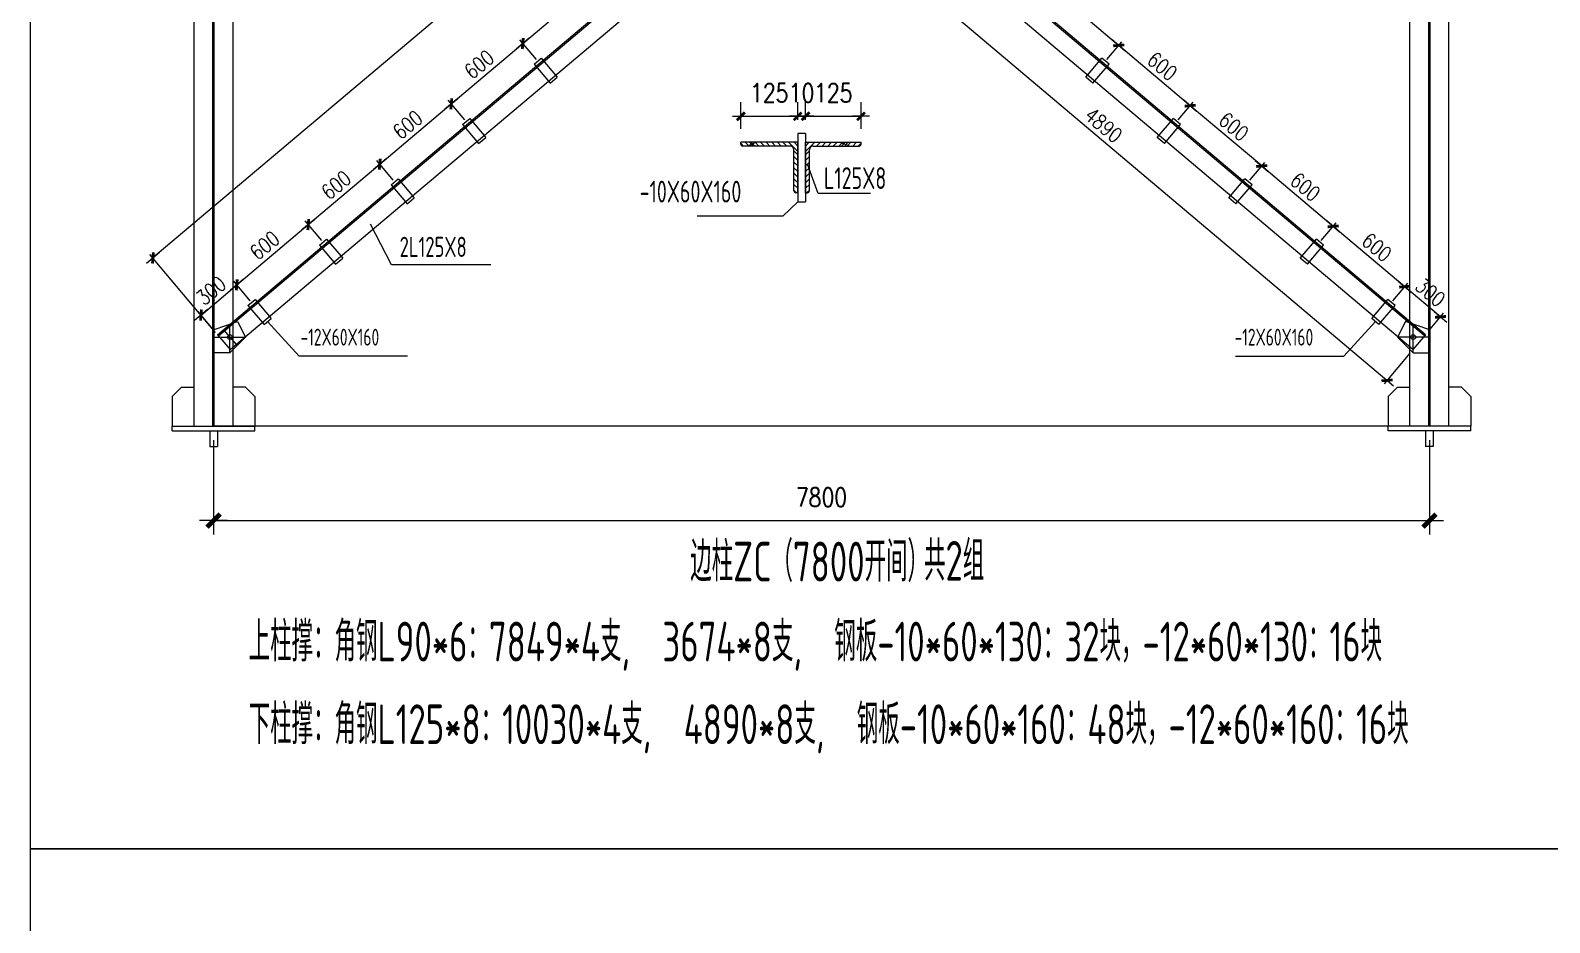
# Model space of a CAD drawing. Header units: millimetres. Extents: x 2451220 to 4527627, y -5186613 to -1639140.
# Drawn here: x 2545884 to 2555631, y -1738966 to -1733247 of the extents above; entities that cross this region are included whole.
import ezdxf
from ezdxf.enums import TextEntityAlignment as Align

# ---------------------------------------------------------------- set-up
doc = ezdxf.new("R2010")
doc.units = ezdxf.units.MM
doc.header["$LTSCALE"] = 1000
doc.header["$PDMODE"] = 34
doc.layers.add('钢架', color=7, linetype='Continuous', lineweight=25)
doc.styles.add('DIM_FONT', font='simplex.shx', dxfattribs={"width": 0.8, "bigfont": 'hztxt.shx'})
doc.styles.add('hz', font='gbenor.shx', dxfattribs={"width": 0.75, "height": 100, "bigfont": 'gbcbig.shx'})
doc.styles.get("Standard").update_dxf_attribs({"font": 'txt', "bigfont": 'gbcbig.shx'})
doc.styles.add('TSSD_Label', font='Tssdeng.shx', dxfattribs={"width": 0.7, "bigfont": 'hztxt.shx'})
doc.dimstyles.get("Standard").update_dxf_attribs({"dimscale": 100, "dimtxt": 3.5, "dimasz": 1, "dimexe": 2.5, "dimexo": 3, "dimgap": 1.5, "dimtad": 1, "dimdec": 0, "dimzin": 0, "dimdsep": 46, "dimtxsty": 'Standard', "dimblk": 'ARCHTICK', "dimcen": 0.09, "dimadec": 0, "dimazin": 0, "dimtfac": 1, "dimtdec": 0, "dimtix": 1, "dimtmove": 2, "dimatfit": 3, "dimldrblk": 'ARCHTICK', "dimfxl": 1, "dimtolj": 1, "dimtzin": 0, "dimarcsym": 0})
doc.dimstyles.new('WGH(1)', dxfattribs={"dimscale": 1.2, "dimtxt": 100, "dimasz": 0.5, "dimexe": 75, "dimexo": 75, "dimgap": 75, "dimtad": 1, "dimdec": 0, "dimzin": 0, "dimdsep": 46, "dimtxsty": 'DIM_FONT', "dimblk1": '_DIMX', "dimblk2": '_DIMX', "dimsah": 1, "dimcen": 0.09, "dimclrd": 3, "dimclre": 3, "dimclrt": 7, "dimadec": 0, "dimazin": 0, "dimtfac": 1, "dimtdec": 0, "dimtix": 1, "dimtmove": 2, "dimatfit": 3, "dimldrblk": '_DIMX', "dimfxl": 1, "dimtolj": 1, "dimtzin": 0, "dimarcsym": 0})

# ---------------------------------------------------------------- blocks, each defined once
blk = doc.blocks.new('_DIMX')
blk.add_line((-150, 0), (150, 0))
at = {"const_width": 50}
blk.add_lwpolyline([(-70, -70), (70, 70)], dxfattribs=at)
blk = doc.blocks.new('*D1993')
at = {"color": 3, "lineweight": -2}
for p, q in [((2547059.4, -1735873.5), (2547059.4, -1736479.5)), ((2554859.4, -1735873.5), (2554859.4, -1736479.5)), ((2547060, -1736389.5), (2554858.8, -1736389.5))]:
    blk.add_line(p, q, dxfattribs=at)
at = {"layer": 'Defpoints', "color": 0}
for p in [(2547059.4, -1735783.5), (2554859.4, -1735783.5), (2554859.4, -1736389.5)]:
    blk.add_point(p, dxfattribs=at)
at = {"color": 3, "lineweight": -2, "xscale": 0.6, "yscale": 0.6, "zscale": 0.6, "rotation": 180}
blk.add_blockref('_DIMX', (2547059.4, -1736389.5), dxfattribs=at)
at = {"color": 3, "lineweight": -2, "xscale": 0.6, "yscale": 0.6, "zscale": 0.6}
blk.add_blockref('_DIMX', (2554859.4, -1736389.5), dxfattribs=at)
at = {"color": 7, "insert": (2550959.4, -1736239.5), "char_height": 120, "attachment_point": 5, "style": 'DIM_FONT'}
blk.add_mtext('\\A1;7800', dxfattribs=at)
blk = doc.blocks.new('*D1994')
at = {"color": 3, "lineweight": -2}
for p, q in [((2554338.2, -1728241.5), (2546670.3, -1734705.5)), ((2554740.4, -1728718.2), (2554319.1, -1728218.4)), ((2547072, -1735182.6), (2546650.7, -1734682.8))]:
    blk.add_line(p, q, dxfattribs=at)
at = {"layer": 'Defpoints', "color": 0}
for p in [(2554759.8, -1728741.1), (2546670, -1734705.7), (2547091.3, -1735205.6)]:
    blk.add_point(p, dxfattribs=at)
at = {"color": 3, "lineweight": -2, "xscale": 0.36, "yscale": 0.36, "zscale": 0.36}
for p, rotation in [((2554338.4, -1728241.3), 40.13064165766563), ((2546670, -1734705.7), 220.1306416576656)]:
    blk.add_blockref('_DIMX', p, dxfattribs=dict(at, rotation=rotation))
at = {"color": 7, "insert": (2551090.2, -1730792.3), "char_height": 96, "attachment_point": 5, "rotation": 40.13064, "style": 'DIM_FONT'}
blk.add_mtext('\\A1;10030', dxfattribs=at)
blk = doc.blocks.new('*D2479')
at = {"color": 3, "lineweight": -2}
for p, q in [((2546978.9, -1735071.6), (2547207.7, -1734878.7)), ((2547294.9, -1734981.6), (2547188.7, -1734855.6)), ((2547065.5, -1735175), (2546959.3, -1735048.9))]:
    blk.add_line(p, q, dxfattribs=at)
at = {"layer": 'Defpoints', "color": 0}
for p in [(2547208, -1734878.5), (2547314.3, -1735004.5), (2547084.9, -1735197.9)]:
    blk.add_point(p, dxfattribs=at)
at = {"color": 3, "lineweight": -2, "xscale": 0.36, "yscale": 0.36, "zscale": 0.36}
for p, rotation in [((2547208, -1734878.5), 40.13064165765286), ((2546978.6, -1735071.9), 220.1306416576529)]:
    blk.add_blockref('_DIMX', p, dxfattribs=dict(at, rotation=rotation))
at = {"color": 7, "insert": (2547043, -1734915.5), "char_height": 96, "attachment_point": 5, "rotation": 40.13064, "style": 'DIM_FONT'}
blk.add_mtext('\\A1;300', dxfattribs=at)
blk = doc.blocks.new('*D647')
at = {"color": 3, "lineweight": -2}
for p, q in [((2547208.3, -1734878.3), (2547666.5, -1734492)), ((2547753.7, -1734594.9), (2547647.4, -1734468.8)), ((2547294.9, -1734981.6), (2547188.7, -1734855.6))]:
    blk.add_line(p, q, dxfattribs=at)
at = {"layer": 'Defpoints', "color": 0}
for p in [(2547666.7, -1734491.8), (2547773, -1734617.8), (2547314.3, -1735004.5)]:
    blk.add_point(p, dxfattribs=at)
at = {"color": 3, "lineweight": -2, "xscale": 0.36, "yscale": 0.36, "zscale": 0.36}
for p, rotation in [((2547666.7, -1734491.8), 40.1306416554416), ((2547208, -1734878.5), 220.1306416554416)]:
    blk.add_blockref('_DIMX', p, dxfattribs=dict(at, rotation=rotation))
at = {"color": 7, "insert": (2547387.1, -1734625.5), "char_height": 96, "attachment_point": 5, "rotation": 40.13064, "style": 'DIM_FONT'}
blk.add_mtext('\\A1;600', dxfattribs=at)
blk = doc.blocks.new('*D648')
at = {"color": 3, "lineweight": -2}
for p, q in [((2547667, -1734491.5), (2548125.2, -1734105.3)), ((2548212.4, -1734208.2), (2548106.2, -1734082.1)), ((2547753.7, -1734594.9), (2547647.4, -1734468.8))]:
    blk.add_line(p, q, dxfattribs=at)
at = {"layer": 'Defpoints', "color": 0}
for p in [(2548125.5, -1734105.1), (2548231.7, -1734231.1), (2547773, -1734617.8)]:
    blk.add_point(p, dxfattribs=at)
at = {"color": 3, "lineweight": -2, "xscale": 0.36, "yscale": 0.36, "zscale": 0.36}
for p, rotation in [((2548125.5, -1734105.1), 40.1306416554416), ((2547666.7, -1734491.8), 220.1306416554416)]:
    blk.add_blockref('_DIMX', p, dxfattribs=dict(at, rotation=rotation))
at = {"color": 7, "insert": (2547845.8, -1734238.8), "char_height": 96, "attachment_point": 5, "rotation": 40.13064, "style": 'DIM_FONT'}
blk.add_mtext('\\A1;600', dxfattribs=at)
blk = doc.blocks.new('*D649')
at = {"color": 3, "lineweight": -2}
for p, q in [((2548125.8, -1734104.8), (2548584, -1733718.6)), ((2548671.2, -1733821.5), (2548564.9, -1733695.4)), ((2548212.4, -1734208.2), (2548106.2, -1734082.1))]:
    blk.add_line(p, q, dxfattribs=at)
at = {"layer": 'Defpoints', "color": 0}
for p in [(2548584.2, -1733718.3), (2548690.5, -1733844.4), (2548231.7, -1734231.1)]:
    blk.add_point(p, dxfattribs=at)
at = {"color": 3, "lineweight": -2, "xscale": 0.36, "yscale": 0.36, "zscale": 0.36}
for p, rotation in [((2548584.2, -1733718.3), 40.1306416554416), ((2548125.5, -1734105.1), 220.1306416554416)]:
    blk.add_blockref('_DIMX', p, dxfattribs=dict(at, rotation=rotation))
at = {"color": 7, "insert": (2548304.6, -1733852.1), "char_height": 96, "attachment_point": 5, "rotation": 40.13064, "style": 'DIM_FONT'}
blk.add_mtext('\\A1;600', dxfattribs=at)
blk = doc.blocks.new('*D650')
at = {"color": 3, "lineweight": -2}
for p, q in [((2548584.5, -1733718.1), (2549042.7, -1733331.9)), ((2549129.9, -1733434.7), (2549023.6, -1733308.7)), ((2548671.2, -1733821.5), (2548564.9, -1733695.4))]:
    blk.add_line(p, q, dxfattribs=at)
at = {"layer": 'Defpoints', "color": 0}
for p in [(2549043, -1733331.6), (2549149.2, -1733457.7), (2548690.5, -1733844.4)]:
    blk.add_point(p, dxfattribs=at)
at = {"color": 3, "lineweight": -2, "xscale": 0.36, "yscale": 0.36, "zscale": 0.36}
for p, rotation in [((2549043, -1733331.6), 40.1306416554416), ((2548584.2, -1733718.3), 220.1306416554416)]:
    blk.add_blockref('_DIMX', p, dxfattribs=dict(at, rotation=rotation))
at = {"color": 7, "insert": (2548763.3, -1733465.3), "char_height": 96, "attachment_point": 5, "rotation": 40.13064, "style": 'DIM_FONT'}
blk.add_mtext('\\A1;600', dxfattribs=at)
blk = doc.blocks.new('*D651')
at = {"color": 3, "lineweight": -2}
for p, q in [((2549043.3, -1733331.4), (2549501.5, -1732945.1)), ((2549595.1, -1733055.7), (2549482.4, -1732922)), ((2549129.9, -1733434.7), (2549023.6, -1733308.7))]:
    blk.add_line(p, q, dxfattribs=at)
at = {"layer": 'Defpoints', "color": 0}
for p in [(2549501.7, -1732944.9), (2549614.4, -1733078.6), (2549149.2, -1733457.7)]:
    blk.add_point(p, dxfattribs=at)
at = {"color": 3, "lineweight": -2, "xscale": 0.36, "yscale": 0.36, "zscale": 0.36}
for p, rotation in [((2549501.7, -1732944.9), 40.1306416554416), ((2549043, -1733331.6), 220.1306416554416)]:
    blk.add_blockref('_DIMX', p, dxfattribs=dict(at, rotation=rotation))
at = {"color": 7, "insert": (2549222.1, -1733078.6), "char_height": 96, "attachment_point": 5, "rotation": 40.13064, "style": 'DIM_FONT'}
blk.add_mtext('\\A1;600', dxfattribs=at)
blk = doc.blocks.new('*D669')
at = {"color": 3, "lineweight": -2}
for p, q in [((2554623.9, -1734981.6), (2554720.3, -1734867.2)), ((2554930.1, -1735083.2), (2554701.3, -1734890.3)), ((2554853.2, -1735175), (2554949.7, -1735060.5))]:
    blk.add_line(p, q, dxfattribs=at)
at = {"layer": 'Defpoints', "color": 0}
for p in [(2554701, -1734890.1), (2554604.5, -1735004.5), (2554833.9, -1735197.9)]:
    blk.add_point(p, dxfattribs=at)
at = {"color": 3, "lineweight": -2, "xscale": 0.36, "yscale": 0.36, "zscale": 0.36}
for p, rotation in [((2554701, -1734890.1), 139.8693583420391), ((2554930.4, -1735083.5), 319.8693583420392)]:
    blk.add_blockref('_DIMX', p, dxfattribs=dict(at, rotation=rotation))
at = {"color": 7, "insert": (2554866, -1734927.1), "char_height": 96, "attachment_point": 5, "rotation": 319.86936, "style": 'DIM_FONT'}
blk.add_mtext('\\A1;300', dxfattribs=at)
blk = doc.blocks.new('*D670')
at = {"color": 3, "lineweight": -2}
for p, q in [((2554165.1, -1734594.9), (2554261.6, -1734480.4)), ((2554700.7, -1734889.9), (2554242.5, -1734503.6)), ((2554623.9, -1734981.6), (2554720.3, -1734867.2))]:
    blk.add_line(p, q, dxfattribs=at)
at = {"layer": 'Defpoints', "color": 0}
for p in [(2554242.3, -1734503.4), (2554145.8, -1734617.8), (2554604.5, -1735004.5)]:
    blk.add_point(p, dxfattribs=at)
at = {"color": 3, "lineweight": -2, "xscale": 0.36, "yscale": 0.36, "zscale": 0.36}
for p, rotation in [((2554242.3, -1734503.4), 139.8693583445584), ((2554701, -1734890.1), 319.8693583445584)]:
    blk.add_blockref('_DIMX', p, dxfattribs=dict(at, rotation=rotation))
at = {"color": 7, "insert": (2554521.9, -1734637.1), "char_height": 96, "attachment_point": 5, "rotation": 319.86936, "style": 'DIM_FONT'}
blk.add_mtext('\\A1;600', dxfattribs=at)
blk = doc.blocks.new('*D671')
at = {"color": 3, "lineweight": -2}
for p, q in [((2553706.4, -1734208.2), (2553802.9, -1734093.7)), ((2554242, -1734503.2), (2553783.8, -1734116.9)), ((2554165.1, -1734594.9), (2554261.6, -1734480.4))]:
    blk.add_line(p, q, dxfattribs=at)
at = {"layer": 'Defpoints', "color": 0}
for p in [(2553783.5, -1734116.7), (2553687, -1734231.1), (2554145.8, -1734617.8)]:
    blk.add_point(p, dxfattribs=at)
at = {"color": 3, "lineweight": -2, "xscale": 0.36, "yscale": 0.36, "zscale": 0.36}
for p, rotation in [((2553783.5, -1734116.7), 139.8693583445584), ((2554242.3, -1734503.4), 319.8693583445584)]:
    blk.add_blockref('_DIMX', p, dxfattribs=dict(at, rotation=rotation))
at = {"color": 7, "insert": (2554063.2, -1734250.4), "char_height": 96, "attachment_point": 5, "rotation": 319.86936, "style": 'DIM_FONT'}
blk.add_mtext('\\A1;600', dxfattribs=at)
blk = doc.blocks.new('*D672')
at = {"color": 3, "lineweight": -2}
for p, q in [((2553247.6, -1733821.5), (2553344.1, -1733707)), ((2553783.2, -1734116.4), (2553325, -1733730.2)), ((2553706.4, -1734208.2), (2553802.9, -1734093.7))]:
    blk.add_line(p, q, dxfattribs=at)
at = {"layer": 'Defpoints', "color": 0}
for p in [(2553324.8, -1733729.9), (2553228.3, -1733844.4), (2553687, -1734231.1)]:
    blk.add_point(p, dxfattribs=at)
at = {"color": 3, "lineweight": -2, "xscale": 0.36, "yscale": 0.36, "zscale": 0.36}
for p, rotation in [((2553324.8, -1733729.9), 139.8693583445584), ((2553783.5, -1734116.7), 319.8693583445584)]:
    blk.add_blockref('_DIMX', p, dxfattribs=dict(at, rotation=rotation))
at = {"color": 7, "insert": (2553604.4, -1733863.7), "char_height": 96, "attachment_point": 5, "rotation": 319.86936, "style": 'DIM_FONT'}
blk.add_mtext('\\A1;600', dxfattribs=at)
blk = doc.blocks.new('*D673')
at = {"color": 3, "lineweight": -2}
for p, q in [((2552788.9, -1733434.7), (2552885.4, -1733320.3)), ((2553324.5, -1733729.7), (2552866.3, -1733343.5)), ((2553247.6, -1733821.5), (2553344.1, -1733707))]:
    blk.add_line(p, q, dxfattribs=at)
at = {"layer": 'Defpoints', "color": 0}
for p in [(2552866, -1733343.2), (2552769.5, -1733457.7), (2553228.3, -1733844.4)]:
    blk.add_point(p, dxfattribs=at)
at = {"color": 3, "lineweight": -2, "xscale": 0.36, "yscale": 0.36, "zscale": 0.36}
for p, rotation in [((2552866, -1733343.2), 139.8693583445584), ((2553324.8, -1733729.9), 319.8693583445584)]:
    blk.add_blockref('_DIMX', p, dxfattribs=dict(at, rotation=rotation))
at = {"color": 7, "insert": (2553145.7, -1733476.9), "char_height": 96, "attachment_point": 5, "rotation": 319.86936, "style": 'DIM_FONT'}
blk.add_mtext('\\A1;600', dxfattribs=at)
blk = doc.blocks.new('*D674')
at = {"color": 3, "lineweight": -2}
for p, q in [((2552330.1, -1733048), (2552426.6, -1732933.6)), ((2552865.7, -1733343), (2552407.6, -1732956.7)), ((2552788.9, -1733434.7), (2552885.4, -1733320.3))]:
    blk.add_line(p, q, dxfattribs=at)
at = {"layer": 'Defpoints', "color": 0}
for p in [(2552407.3, -1732956.5), (2552310.8, -1733071), (2552769.5, -1733457.7)]:
    blk.add_point(p, dxfattribs=at)
at = {"color": 3, "lineweight": -2, "xscale": 0.36, "yscale": 0.36, "zscale": 0.36}
for p, rotation in [((2552407.3, -1732956.5), 139.8693583445584), ((2552866, -1733343.2), 319.8693583445584)]:
    blk.add_blockref('_DIMX', p, dxfattribs=dict(at, rotation=rotation))
at = {"color": 7, "insert": (2552686.9, -1733090.2), "char_height": 96, "attachment_point": 5, "rotation": 319.86936, "style": 'DIM_FONT'}
blk.add_mtext('\\A1;600', dxfattribs=at)
blk = doc.blocks.new('*D2484')
at = {"color": 3, "lineweight": -2}
for p, q in [((2550995.3, -1732164.8), (2550829.4, -1732361.6)), ((2550849, -1732338.9), (2554587.1, -1735490.1)), ((2554734, -1735316.4), (2554568.1, -1735513.2))]:
    blk.add_line(p, q, dxfattribs=at)
at = {"layer": 'Defpoints', "color": 0}
for p in [(2551014.7, -1732141.8), (2554753.3, -1735293.5), (2554587.4, -1735490.3)]:
    blk.add_point(p, dxfattribs=at)
at = {"color": 3, "lineweight": -2, "xscale": 0.36, "yscale": 0.36, "zscale": 0.36}
for p, rotation in [((2550848.8, -1732338.6), 139.8693583423257), ((2554587.4, -1735490.3), 319.8693583423257)]:
    blk.add_blockref('_DIMX', p, dxfattribs=dict(at, rotation=rotation))
at = {"color": 7, "insert": (2552768.4, -1733854.8), "char_height": 96, "attachment_point": 5, "rotation": 319.86936, "style": 'DIM_FONT'}
blk.add_mtext('\\A1;4890', dxfattribs=at)
blk = doc.blocks.new('*D701')
at = {"color": 3, "lineweight": -2}
for p, q in [((2550857.2, -1733820), (2550857.2, -1733707.9)), ((2551212.9, -1733877.6), (2551212.9, -1733707.9)), ((2550856.9, -1733797.9), (2550856.5, -1733797.9)), ((2550857.2, -1733797.9), (2551212.9, -1733797.9)), ((2551213.3, -1733797.9), (2551213.7, -1733797.9))]:
    blk.add_line(p, q, dxfattribs=at)
at = {"layer": 'Defpoints', "color": 0}
for p in [(2551212.9, -1733797.9), (2550857.2, -1733910), (2551212.9, -1733967.6)]:
    blk.add_point(p, dxfattribs=at)
at = {"color": 3, "lineweight": -2, "xscale": 0.36, "yscale": 0.36, "zscale": 0.36}
blk.add_blockref('_DIMX', (2550857.2, -1733797.9), dxfattribs=at)
at = {"color": 3, "lineweight": -2, "xscale": 0.36, "yscale": 0.36, "zscale": 0.36, "rotation": 180}
blk.add_blockref('_DIMX', (2551212.9, -1733797.9), dxfattribs=at)
at = {"color": 7, "insert": (2551035.1, -1733647.9), "char_height": 120, "attachment_point": 5, "style": 'DIM_FONT'}
blk.add_mtext('\\A1;125', dxfattribs=at)
blk = doc.blocks.new('*D702')
at = {"color": 3, "lineweight": -2}
for p, q in [((2550806.6, -1733820), (2550806.6, -1733707.9)), ((2550857.2, -1733820), (2550857.2, -1733707.9)), ((2550806.3, -1733797.9), (2550805.9, -1733797.9)), ((2550806.6, -1733797.9), (2550857.2, -1733797.9)), ((2550857.6, -1733797.9), (2550857.9, -1733797.9))]:
    blk.add_line(p, q, dxfattribs=at)
at = {"layer": 'Defpoints', "color": 0}
for p in [(2550857.2, -1733797.9), (2550806.6, -1733910), (2550857.2, -1733910)]:
    blk.add_point(p, dxfattribs=at)
at = {"color": 3, "lineweight": -2, "xscale": 0.36, "yscale": 0.36, "zscale": 0.36}
blk.add_blockref('_DIMX', (2550806.6, -1733797.9), dxfattribs=at)
at = {"color": 3, "lineweight": -2, "xscale": 0.36, "yscale": 0.36, "zscale": 0.36, "rotation": 180}
blk.add_blockref('_DIMX', (2550857.2, -1733797.9), dxfattribs=at)
at = {"color": 7, "insert": (2550831.9, -1733647.9), "char_height": 120, "attachment_point": 5, "style": 'DIM_FONT'}
blk.add_mtext('\\A1;10', dxfattribs=at)
blk = doc.blocks.new('*D703')
at = {"color": 3, "lineweight": -2}
for p, q in [((2550441.8, -1733877.6), (2550441.8, -1733707.9)), ((2550806.6, -1733820), (2550806.6, -1733707.9)), ((2550441.4, -1733797.9), (2550441, -1733797.9)), ((2550441.8, -1733797.9), (2550806.6, -1733797.9)), ((2550807, -1733797.9), (2550807.4, -1733797.9))]:
    blk.add_line(p, q, dxfattribs=at)
at = {"layer": 'Defpoints', "color": 0}
for p in [(2550806.6, -1733797.9), (2550806.6, -1733910), (2550441.8, -1733967.6)]:
    blk.add_point(p, dxfattribs=at)
at = {"color": 3, "lineweight": -2, "xscale": 0.36, "yscale": 0.36, "zscale": 0.36}
blk.add_blockref('_DIMX', (2550441.8, -1733797.9), dxfattribs=at)
at = {"color": 3, "lineweight": -2, "xscale": 0.36, "yscale": 0.36, "zscale": 0.36, "rotation": 180}
blk.add_blockref('_DIMX', (2550806.6, -1733797.9), dxfattribs=at)
at = {"color": 7, "insert": (2550624.2, -1733647.9), "char_height": 120, "attachment_point": 5, "style": 'DIM_FONT'}
blk.add_mtext('\\A1;125', dxfattribs=at)

msp = doc.modelspace()

# ---------------------------------------------------------------- linework, layer by layer
for p, q in [((2546934.4, -1735783.5), (2546934.4, -1726563.5)), ((2547055.4, -1735783.5), (2547055.4, -1726563.5)), ((2547059.4, -1735783.5), (2547059.4, -1726563.5)), ((2547063.4, -1735783.5), (2547063.4, -1726563.5)), ((2547184.4, -1735783.5), (2547184.4, -1726563.5)), ((2554734.4, -1735783.5), (2554734.4, -1726563.5)), ((2554855.4, -1735783.5), (2554855.4, -1726563.5)), ((2554859.4, -1735783.5), (2554859.4, -1726563.5)), ((2554859.4, -1735783.5), (2554859.4, -1726563.5)), ((2554863.4, -1735783.5), (2554863.4, -1726563.5)), ((2554984.4, -1735783.5), (2554984.4, -1726563.5)), ((2547084.9, -1735197.9), (2554753.3, -1728733.5)), ((2547091.3, -1735205.6), (2554759.8, -1728741.1)), ((2547165.4, -1735293.5), (2554833.9, -1728829)), ((2554827.5, -1735205.6), (2551088.8, -1732053.9)), ((2554833.9, -1735197.9), (2551095.2, -1732046.2)), ((2554753.3, -1735293.5), (2551014.7, -1732141.8)), ((2549115, -1733463.6), (2549160.9, -1733425)), ((2549160.9, -1733425), (2549264, -1733547.3)), ((2552654.8, -1733547.3), (2552757.9, -1733425)), ((2552803.8, -1733463.6), (2552757.9, -1733425)), ((2549115, -1733463.6), (2549218.1, -1733586)), ((2552700.6, -1733586), (2552803.8, -1733463.6)), ((2549218.1, -1733586), (2549264, -1733547.3)), ((2552700.6, -1733586), (2552654.8, -1733547.3)), ((2548656.3, -1733850.3), (2548702.2, -1733811.7)), ((2548702.2, -1733811.7), (2548805.3, -1733934)), ((2553113.5, -1733934), (2553216.6, -1733811.7)), ((2553262.5, -1733850.3), (2553216.6, -1733811.7)), ((2548656.3, -1733850.3), (2548759.4, -1733972.7)), ((2550806.6, -1733907.1), (2550806.6, -1734345.6)), ((2550857.2, -1733907.1), (2550806.6, -1733907.1)), ((2550857.2, -1733907.1), (2550857.2, -1734345.6)), ((2553159.4, -1733972.7), (2553262.5, -1733850.3)), ((2548759.4, -1733972.7), (2548805.3, -1733934)), ((2550806.6, -1733964.1), (2550441.8, -1733964.1)), ((2550441.8, -1733976.3), (2550441.8, -1733964.1)), ((2550441.8, -1733971), (2550459.1, -1733988.4)), ((2550758, -1733988.4), (2550453.9, -1733988.4)), ((2550470.6, -1733964.1), (2550494.9, -1733988.4)), ((2550542.2, -1733964.1), (2550485.6, -1733988.4)), ((2550497.1, -1733964.1), (2550521.4, -1733988.4)), ((2550506.4, -1733964.1), (2550530.7, -1733988.4)), ((2550532.9, -1733964.1), (2550557.2, -1733988.4)), ((2550568.7, -1733964.1), (2550593, -1733988.4)), ((2550604.5, -1733964.1), (2550628.8, -1733988.4)), ((2550640.3, -1733964.1), (2550664.6, -1733988.4)), ((2550676.1, -1733964.1), (2550700.4, -1733988.4)), ((2550711.9, -1733964.1), (2550736.2, -1733988.4)), ((2550747.7, -1733964.1), (2550806.6, -1734023.1)), ((2550782.3, -1734276), (2550782.3, -1734012.7)), ((2550783.5, -1733964.1), (2550807.8, -1733988.4)), ((2550806.6, -1734288.1), (2550806.6, -1733964.1)), ((2550880.4, -1733964.1), (2550856.1, -1733988.4)), ((2550857.2, -1734288.1), (2550857.2, -1733964.1)), ((2550857.2, -1733964.1), (2551212.9, -1733964.1)), ((2550916.2, -1733964.1), (2550857.2, -1734023.1)), ((2550881.5, -1734276), (2550881.5, -1734012.7)), ((2550905.8, -1733988.4), (2551200.8, -1733988.4)), ((2550952, -1733964.1), (2550927.7, -1733988.4)), ((2550987.8, -1733964.1), (2550963.5, -1733988.4)), ((2551023.5, -1733964.1), (2550999.2, -1733988.4)), ((2551059.3, -1733964.1), (2551035, -1733988.4)), ((2551095.1, -1733964.1), (2551070.8, -1733988.4)), ((2551076.7, -1733964.1), (2551142.4, -1733988.4)), ((2551112.5, -1733964.1), (2551088.2, -1733988.4)), ((2551130.9, -1733964.1), (2551106.6, -1733988.4)), ((2551148.3, -1733964.1), (2551124, -1733988.4)), ((2551184.1, -1733964.1), (2551159.8, -1733988.4)), ((2551212.9, -1733971), (2551195.6, -1733988.4)), ((2551212.9, -1733976.3), (2551212.9, -1733964.1)), ((2553159.4, -1733972.7), (2553113.5, -1733934)), ((2550782.3, -1734020.2), (2550806.6, -1734044.5)), ((2550782.3, -1734056), (2550806.6, -1734080.3)), ((2550782.3, -1734091.8), (2550806.6, -1734116.1)), ((2550881.5, -1734020.2), (2550857.2, -1734044.5)), ((2550881.5, -1734056), (2550857.2, -1734080.3)), ((2550881.5, -1734091.8), (2550857.2, -1734116.1)), ((2550936.9, -1734292.6), (2550869.4, -1734103.9)), ((2548197.5, -1734237.1), (2548243.4, -1734198.4)), ((2548243.4, -1734198.4), (2548346.5, -1734320.7)), ((2550782.3, -1734127.6), (2550806.6, -1734151.9)), ((2550782.3, -1734163.4), (2550806.6, -1734187.7)), ((2550782.3, -1734199.2), (2550806.6, -1734223.5)), ((2550881.5, -1734127.6), (2550857.2, -1734151.9)), ((2550881.5, -1734163.4), (2550857.2, -1734187.7)), ((2550881.5, -1734199.2), (2550857.2, -1734223.5)), ((2553572.3, -1734320.7), (2553675.4, -1734198.4)), ((2553721.3, -1734237.1), (2553675.4, -1734198.4)), ((2548197.5, -1734237.1), (2548300.7, -1734359.4)), ((2550782.3, -1734235), (2550806.6, -1734259.3)), ((2550782.3, -1734270.7), (2550799.7, -1734288.1)), ((2550806.6, -1734288.1), (2550794.5, -1734288.1)), ((2550881.5, -1734235), (2550857.2, -1734259.3)), ((2550857.2, -1734288.1), (2550869.4, -1734288.1)), ((2550881.5, -1734270.7), (2550864.1, -1734288.1)), ((2551274.2, -1734292.6), (2550936.9, -1734292.6)), ((2553618.1, -1734359.4), (2553721.3, -1734237.1)), ((2548300.7, -1734359.4), (2548346.5, -1734320.7)), ((2550711.2, -1734437.8), (2550806.6, -1734345.6)), ((2550806.6, -1734345.6), (2550857.2, -1734345.6)), ((2553618.1, -1734359.4), (2553572.3, -1734320.7)), ((2548200.8, -1734749.8), (2548065.3, -1734490.2)), ((2550711.2, -1734437.8), (2550160.8, -1734437.8)), ((2547738.8, -1734623.8), (2547784.7, -1734585.1)), ((2547784.7, -1734585.1), (2547887.8, -1734707.4)), ((2554031, -1734707.4), (2554134.1, -1734585.1)), ((2554180, -1734623.8), (2554134.1, -1734585.1)), ((2547738.8, -1734623.8), (2547841.9, -1734746.1)), ((2554076.9, -1734746.1), (2554180, -1734623.8)), ((2547841.9, -1734746.1), (2547887.8, -1734707.4)), ((2548837.1, -1734749.8), (2548200.8, -1734749.8)), ((2554076.9, -1734746.1), (2554031, -1734707.4)), ((2547280, -1735010.5), (2547325.9, -1734971.8)), ((2547325.9, -1734971.8), (2547429, -1735094.2)), ((2554489.7, -1735094.2), (2554592.9, -1734971.8)), ((2554638.7, -1735010.5), (2554592.9, -1734971.8)), ((2547280, -1735010.5), (2547383.2, -1735132.8)), ((2554535.6, -1735132.8), (2554638.7, -1735010.5)), ((2547063.4, -1735163.5), (2547213.4, -1735113.5)), ((2547123.1, -1735165.7), (2547203.7, -1735261.3)), ((2547163.4, -1735313.5), (2547163.4, -1735130.1)), ((2547213.4, -1735113.5), (2547263.4, -1735213.5)), ((2547383.2, -1735132.8), (2547429, -1735094.2)), ((2547608.1, -1735335.2), (2547406.1, -1735113.5)), ((2554310.7, -1735335.2), (2554512.7, -1735113.5)), ((2554535.6, -1735132.8), (2554489.7, -1735094.2)), ((2554705.4, -1735113.5), (2554655.4, -1735213.5)), ((2554855.4, -1735163.5), (2554705.4, -1735113.5)), ((2554755.4, -1735313.5), (2554755.4, -1735130.1)), ((2547063.4, -1735213.5), (2547263.4, -1735213.5)), ((2547084.9, -1735197.9), (2547165.4, -1735293.5)), ((2547163.4, -1735313.5), (2547263.4, -1735213.5)), ((2554855.4, -1735213.5), (2554655.4, -1735213.5)), ((2554755.4, -1735313.5), (2554655.4, -1735213.5)), ((2554833.9, -1735197.9), (2554753.3, -1735293.5)), ((2547163.4, -1735313.5), (2547063.4, -1735313.5)), ((2548303.7, -1735335.2), (2547608.1, -1735335.2)), ((2553615.1, -1735335.2), (2554310.7, -1735335.2)), ((2554755.4, -1735313.5), (2554855.4, -1735313.5)), ((2546794.4, -1735593.5), (2546854.4, -1735533.5)), ((2546854.4, -1735533.5), (2546934.4, -1735533.5)), ((2547264.4, -1735533.5), (2547184.4, -1735533.5)), ((2547324.4, -1735593.5), (2547264.4, -1735533.5)), ((2554594.4, -1735593.5), (2554654.4, -1735533.5)), ((2554654.4, -1735533.5), (2554734.4, -1735533.5)), ((2555064.4, -1735533.5), (2554984.4, -1735533.5)), ((2555124.4, -1735593.5), (2555064.4, -1735533.5)), ((2546794.4, -1735593.5), (2546794.4, -1735783.5)), ((2547324.4, -1735593.5), (2547324.4, -1735783.5)), ((2554594.4, -1735593.5), (2554594.4, -1735783.5)), ((2555124.4, -1735593.5), (2555124.4, -1735783.5)), ((2546794.4, -1735813.5), (2546794.4, -1735783.5)), ((2546794.4, -1735783.5), (2547324.4, -1735783.5)), ((2546794.4, -1735813.5), (2547324.4, -1735813.5)), ((2547034.4, -1735813.5), (2547034.4, -1735913.5)), ((2554859.4, -1735783.5), (2547059.4, -1735783.5)), ((2547084.4, -1735813.5), (2547084.4, -1735913.5)), ((2547324.4, -1735813.5), (2547324.4, -1735783.5)), ((2547324.4, -1735813.5), (2547324.4, -1735783.5)), ((2554594.4, -1735813.5), (2554594.4, -1735783.5)), ((2555124.4, -1735783.5), (2554594.4, -1735783.5)), ((2554594.4, -1735813.5), (2554594.4, -1735783.5)), ((2555124.4, -1735813.5), (2554594.4, -1735813.5)), ((2554834.4, -1735813.5), (2554834.4, -1735913.5)), ((2554884.4, -1735813.5), (2554884.4, -1735913.5)), ((2555124.4, -1735813.5), (2555124.4, -1735783.5)), ((2547034.4, -1735913.5), (2547084.4, -1735913.5)), ((2554884.4, -1735913.5), (2554834.4, -1735913.5))]:
    msp.add_line(p, q)
for points in [[(2545883.9, -1725474.3), (2564636.6, -1725474.3), (2564636.6, -1738493.1), (2545883.9, -1738493.1)], [(2564636.6, -1753102.7), (2545883.9, -1753102.7), (2545883.9, -1738493.1), (2564636.6, -1738493.1)]]:
    msp.add_lwpolyline(points, close=True)
for centre in [(2547163.4, -1735213.5), (2554755.4, -1735213.5)]:
    msp.add_circle(centre, 15)
for centre, radius, start, end in [((2550453.9, -1733976.3), 12.2, 180, 270), ((2550758, -1734012.7), 24.3, 0, 90), ((2550905.8, -1734012.7), 24.3, 90, 180), ((2551200.8, -1733976.3), 12.2, 270, 0), ((2550794.5, -1734276), 12.2, 180, 270), ((2550869.4, -1734276), 12.2, 270, 0)]:
    msp.add_arc(centre, radius, start, end)

# ---------------------------------------------------------------- texts
at = {"style": 'TSSD_Label', "width": 0.7}
for s, height, p in [('-10X60X160', 139.72, (2549792.8, -1734280.5)), ('L125X8', 139.72, (2550974.8, -1734193.9)), ('-12X60X160', 108.12, (2547617.2, -1735213.5)), ('-12X60X160', 108.12, (2553609.6, -1735213.5))]:
    msp.add_text(s, height=height, dxfattribs=at).set_placement(p, align=Align.MIDDLE_LEFT)
msp.add_text('2L125X8', height=129.6, dxfattribs=at).set_placement((2548253, -1734699.7))
at = {"layer": '钢架', "lineweight": 13, "attachment_point": 1, "style": 'hz'}
for s, insert, char_height, own_width in [('边柱ZC（7800开间）', (2550117.1, -1736524.8), 254.898, 1572.251), ('共2组', (2551617, -1736519.8), 254.9, 864.76), ('上柱撑：角钢L90*6：7849*4支,  3674*8支,  钢板-10*60*130：32块，-12*60*130：16块  ', (2547284.6, -1737037.5), 254.898, 7768.998), ('下柱撑：角钢L125*8：10030*4支,  4890*8支,  钢板-10*60*160：48块，-12*60*160：16块  ', (2547284.6, -1737567.4), 254.898, 7768.998)]:
    msp.add_mtext_dynamic_manual_height_columns(s, width=1139.904, gutter_width=12.5, heights=[0], dxfattribs=dict(at, insert=insert, char_height=char_height)).dxf.set("width", own_width)

# ---------------------------------------------------------------- dimensions: what is measured, and where the dimension line sits
dim = msp.add_linear_dim(base=(2546670, -1734705.7), p1=(2554759.8, -1728741.1), p2=(2547091.3, -1735205.6), angle=220.13064, dimstyle='Standard', override={"dimscale": 1.2, "dimtxt": 80, "dimasz": 0.3, "dimexe": 25, "dimexo": 25, "dimgap": 25, "dimtxsty": 'DIM_FONT', "dimblk1": '_DIMX', "dimblk2": '_DIMX', "dimsah": 1, "dimclrd": 3, "dimclre": 3, "dimclrt": 7, "dimldrblk": '_DIMX'})
dim.commit()
dim.dimension.update_dxf_attribs({"geometry": '*D1994', "text_midpoint": (2551090.2, -1730792.3), "dimtype": 161})
for p1, p2, distance, picture, middle in [((2551014.7, -1732141.8), (2554753.3, -1735293.5), -257.4, '*D2484', (2552768.4, -1733854.8)), ((2547084.9, -1735197.9), (2547314.3, -1735004.5), 164.9, '*D2479', (2547043, -1734915.5)), ((2554833.9, -1735197.9), (2554604.5, -1735004.5), -149.7, '*D669', (2554866, -1734927.1))]:
    dim = msp.add_aligned_dim(p1=p1, p2=p2, distance=distance, dimstyle='Standard', override={"dimscale": 1.2, "dimtxt": 80, "dimasz": 0.3, "dimexe": 25, "dimexo": 25, "dimgap": 25, "dimtxsty": 'DIM_FONT', "dimblk1": '_DIMX', "dimblk2": '_DIMX', "dimsah": 1, "dimclrd": 3, "dimclre": 3, "dimclrt": 7, "dimldrblk": '_DIMX'})
    dim.commit()
    dim.dimension.update_dxf_attribs({"geometry": picture, "text_midpoint": middle})
for base, p1, p2, angle, picture, middle in [((2549501.7, -1732944.9), (2549149.2, -1733457.7), (2549614.4, -1733078.6), 220.13064, '*D651', (2549222.1, -1733078.6)), ((2552407.3, -1732956.5), (2552769.5, -1733457.7), (2552310.8, -1733071), 319.86936, '*D674', (2552686.9, -1733090.2)), ((2549043, -1733331.6), (2548690.5, -1733844.4), (2549149.2, -1733457.7), 220.13064, '*D650', (2548763.3, -1733465.3)), ((2552866, -1733343.2), (2553228.3, -1733844.4), (2552769.5, -1733457.7), 319.86936, '*D673', (2553145.7, -1733476.9)), ((2548584.2, -1733718.3), (2548231.7, -1734231.1), (2548690.5, -1733844.4), 220.13064, '*D649', (2548304.6, -1733852.1)), ((2553324.8, -1733729.9), (2553687, -1734231.1), (2553228.3, -1733844.4), 319.86936, '*D672', (2553604.4, -1733863.7)), ((2548125.5, -1734105.1), (2547773, -1734617.8), (2548231.7, -1734231.1), 220.13064, '*D648', (2547845.8, -1734238.8)), ((2553783.5, -1734116.7), (2554145.8, -1734617.8), (2553687, -1734231.1), 319.86936, '*D671', (2554063.2, -1734250.4)), ((2547666.7, -1734491.8), (2547314.3, -1735004.5), (2547773, -1734617.8), 220.13064, '*D647', (2547387.1, -1734625.5)), ((2554242.3, -1734503.4), (2554604.5, -1735004.5), (2554145.8, -1734617.8), 319.86936, '*D670', (2554521.9, -1734637.1))]:
    dim = msp.add_linear_dim(base=base, p1=p1, p2=p2, angle=angle, dimstyle='Standard', override={"dimscale": 1.2, "dimtxt": 80, "dimasz": 0.3, "dimexe": 25, "dimexo": 25, "dimgap": 25, "dimtxsty": 'DIM_FONT', "dimblk1": '_DIMX', "dimblk2": '_DIMX', "dimsah": 1, "dimclrd": 3, "dimclre": 3, "dimclrt": 7, "dimldrblk": '_DIMX'})
    dim.commit()
    dim.dimension.update_dxf_attribs({"geometry": picture, "text_midpoint": middle})
for base, p1, p2, text, override, picture, middle in [((2550806.6, -1733797.9), (2550441.8, -1733967.6), (2550806.6, -1733910), '125', {"dimasz": 0.3}, '*D703', (2550624.2, -1733647.9)), ((2550857.2, -1733797.9), (2550806.6, -1733910), (2550857.2, -1733910), '10', {"dimasz": 0.3}, '*D702', (2550831.9, -1733647.9)), ((2551212.9, -1733797.9), (2550857.2, -1733910), (2551212.9, -1733967.6), '125', {"dimtxt": 100, "dimasz": 0.3}, '*D701', (2551035.1, -1733647.9))]:
    dim = msp.add_linear_dim(base=base, p1=p1, p2=p2, text=text, dimstyle='WGH(1)', override=override)
    dim.commit()
    dim.dimension.update_dxf_attribs({"geometry": picture, "text_midpoint": middle})
dim = msp.add_linear_dim(base=(2554859.4, -1736389.5), p1=(2547059.4, -1735783.5), p2=(2554859.4, -1735783.5), dimstyle='WGH(1)')
dim.commit()
dim.dimension.update_dxf_attribs({"geometry": '*D1993', "text_midpoint": (2550959.4, -1736239.5)})

doc.saveas('drawing.dxf')
